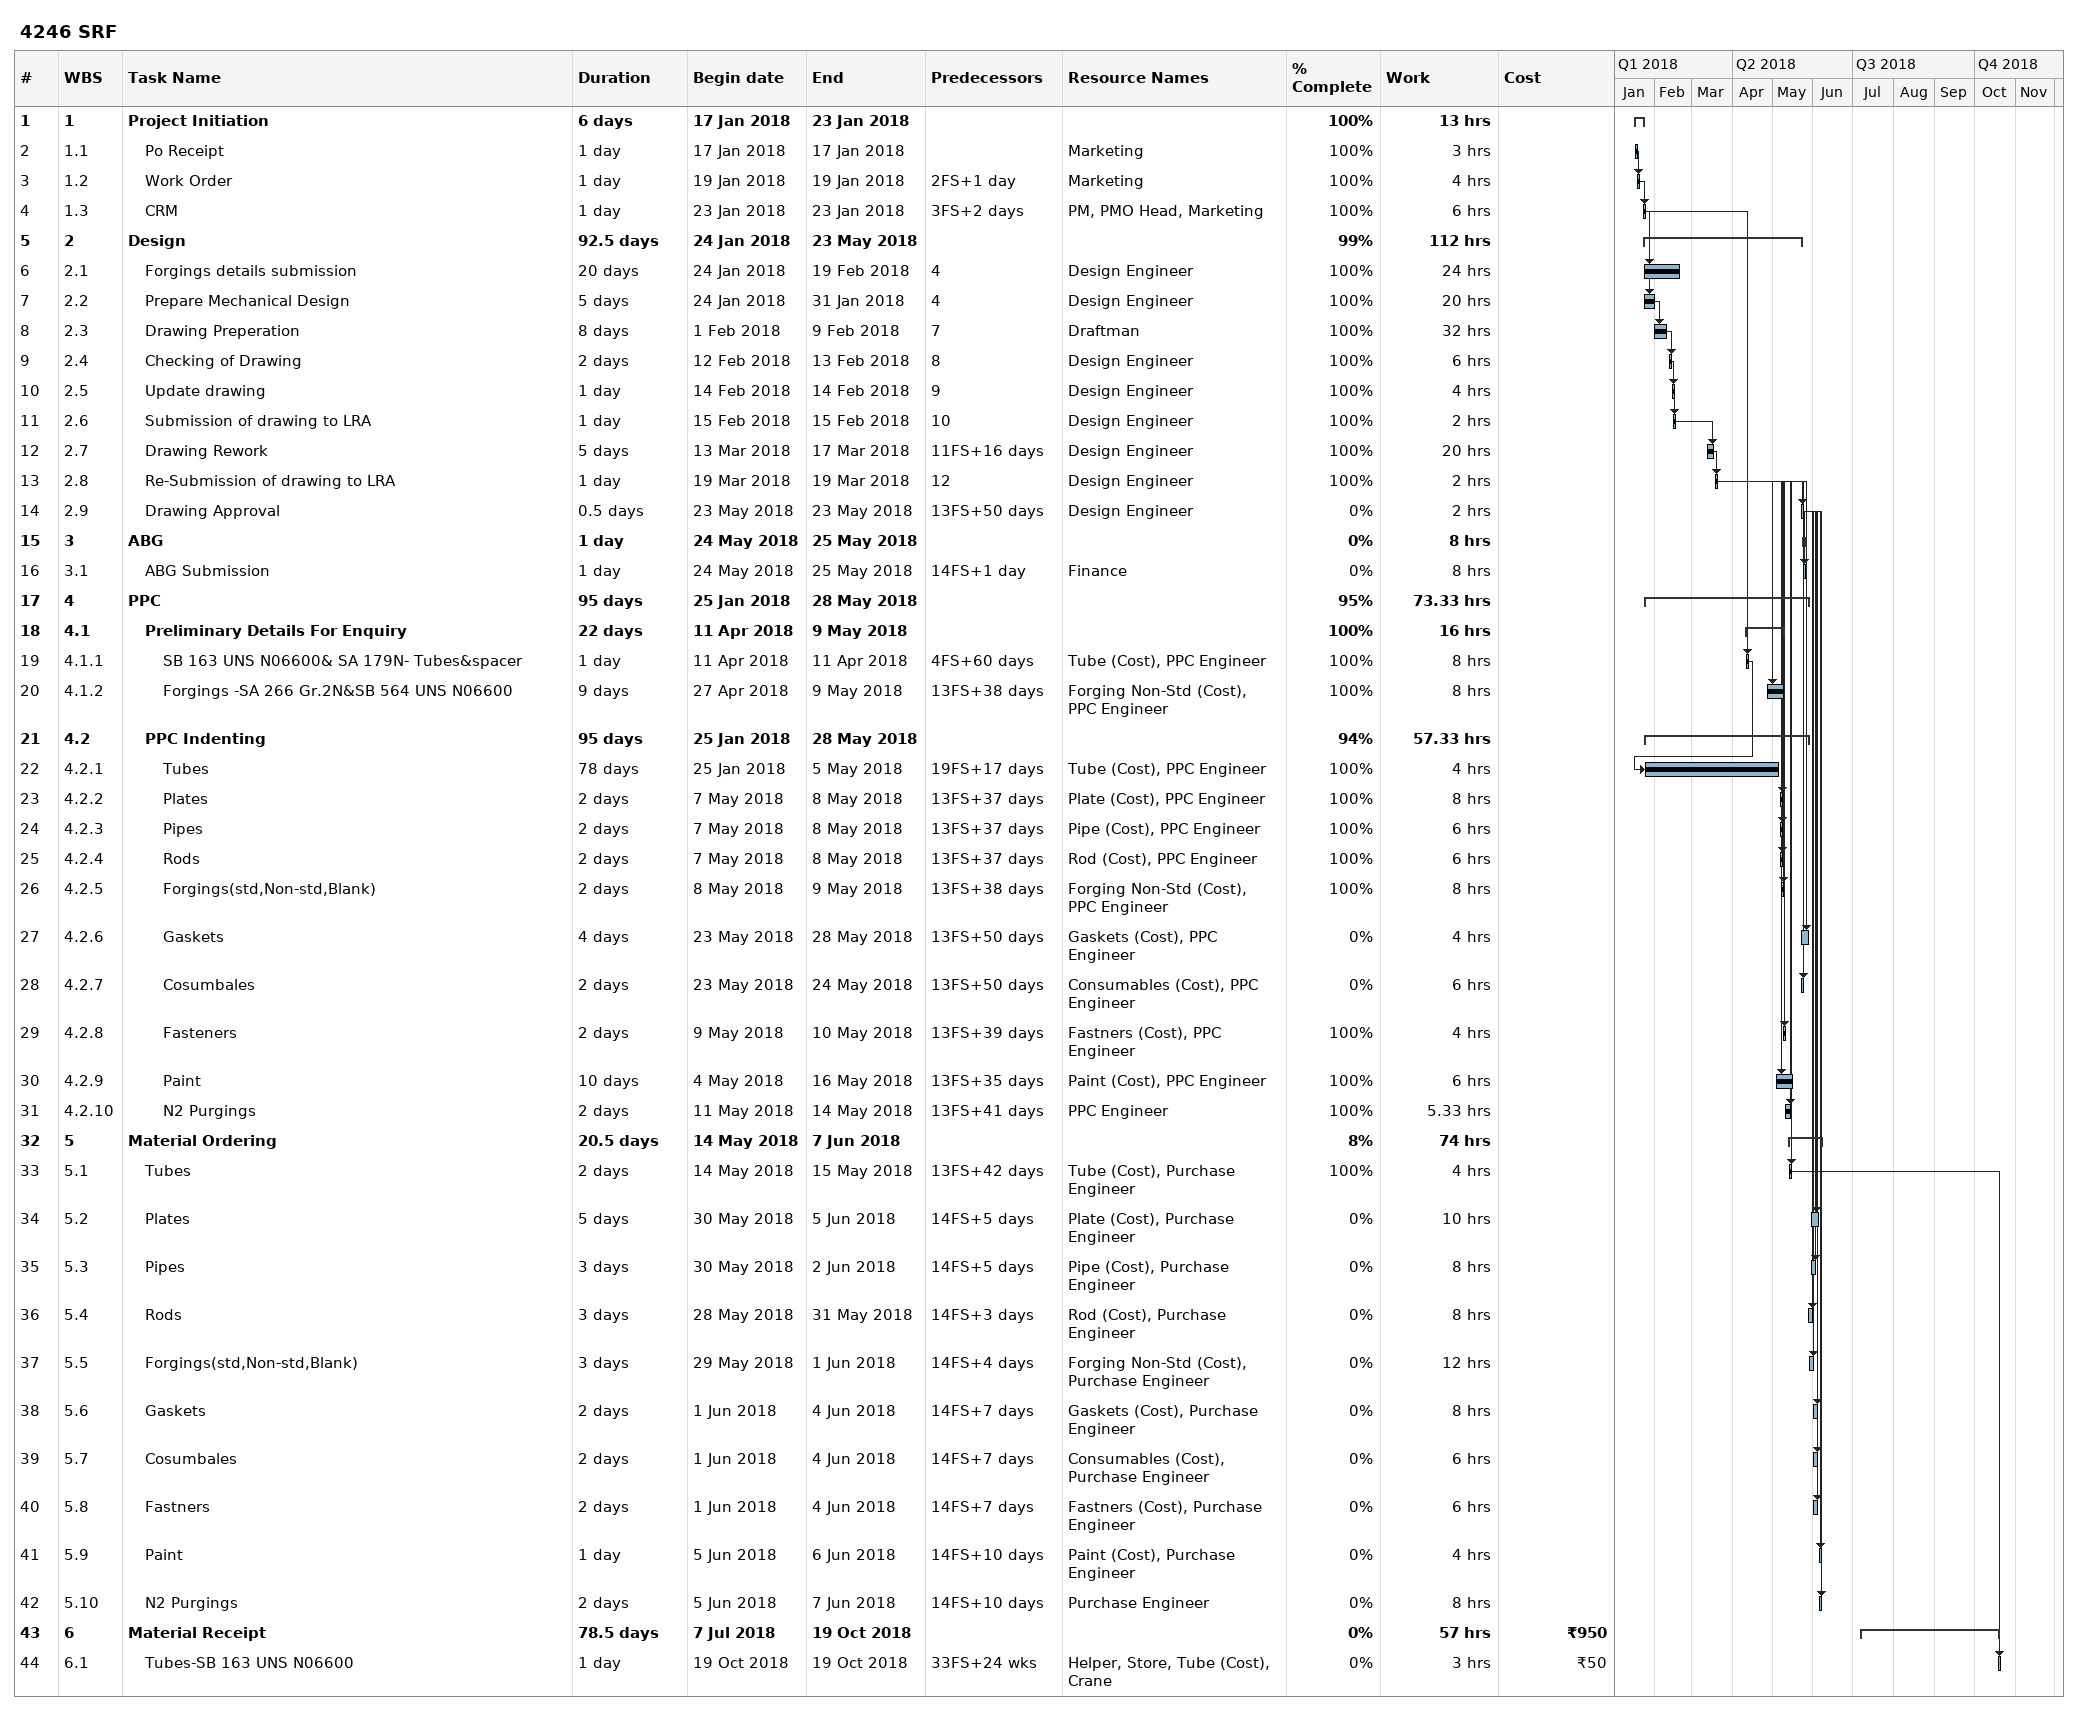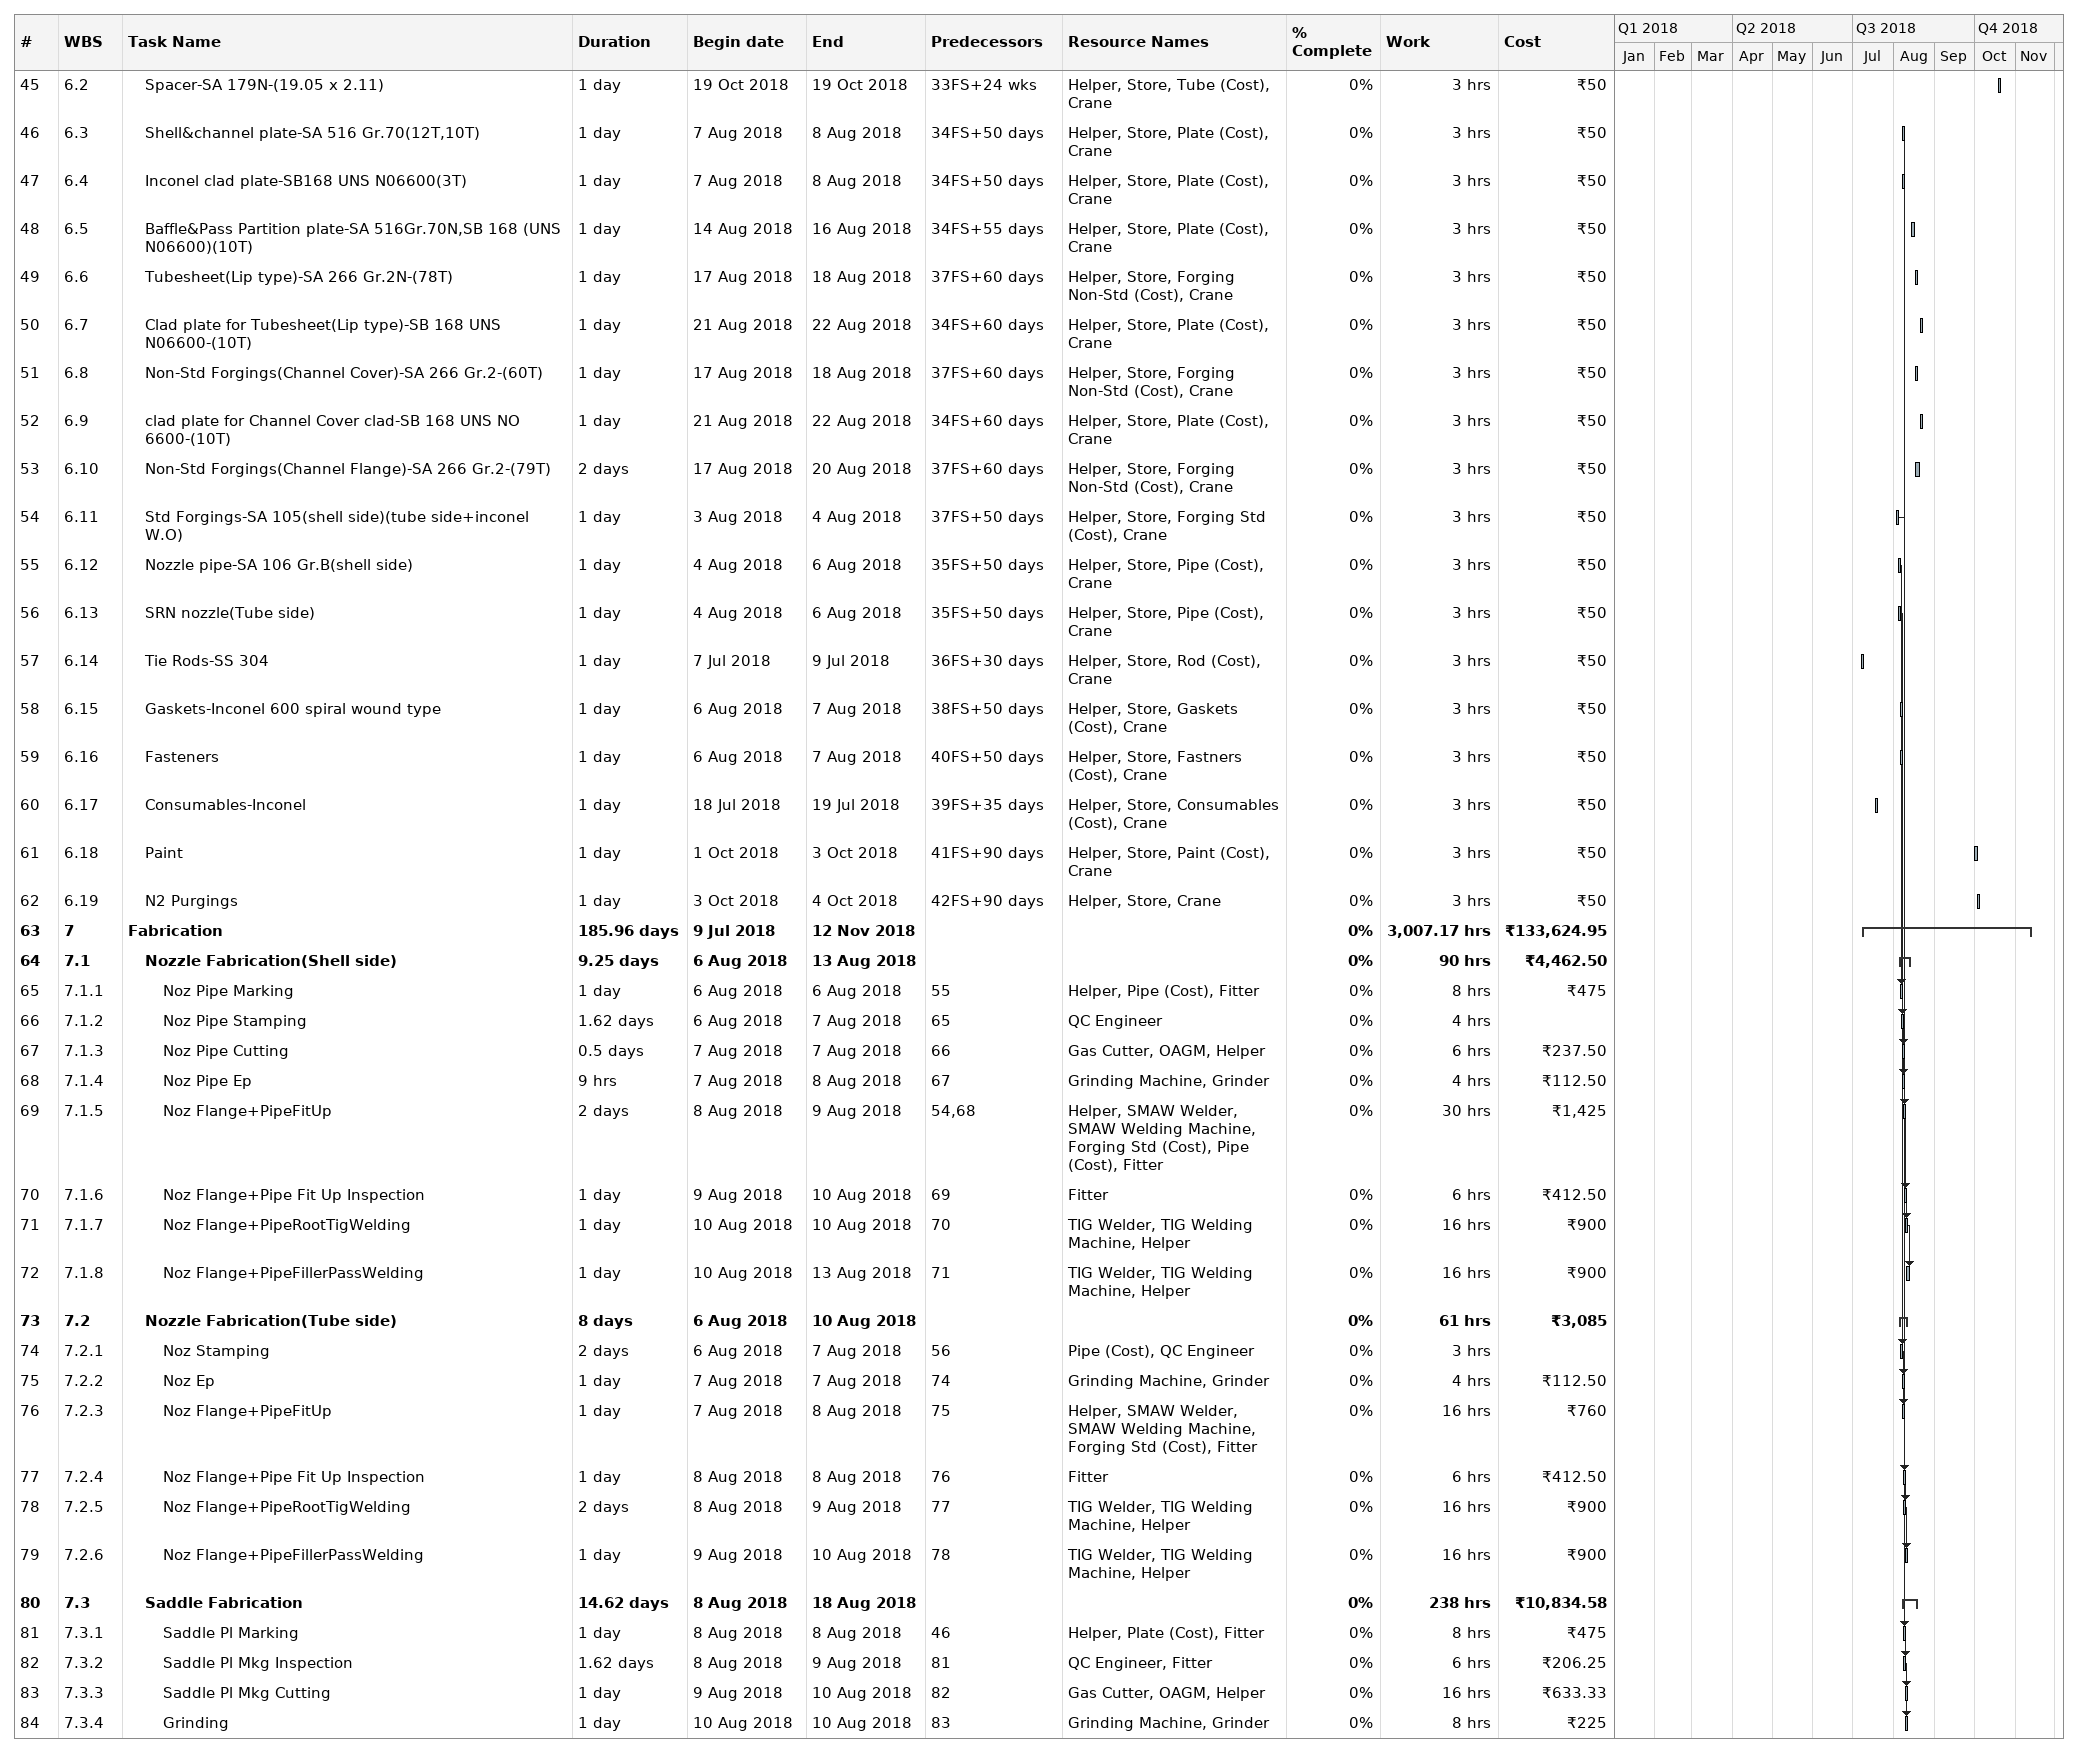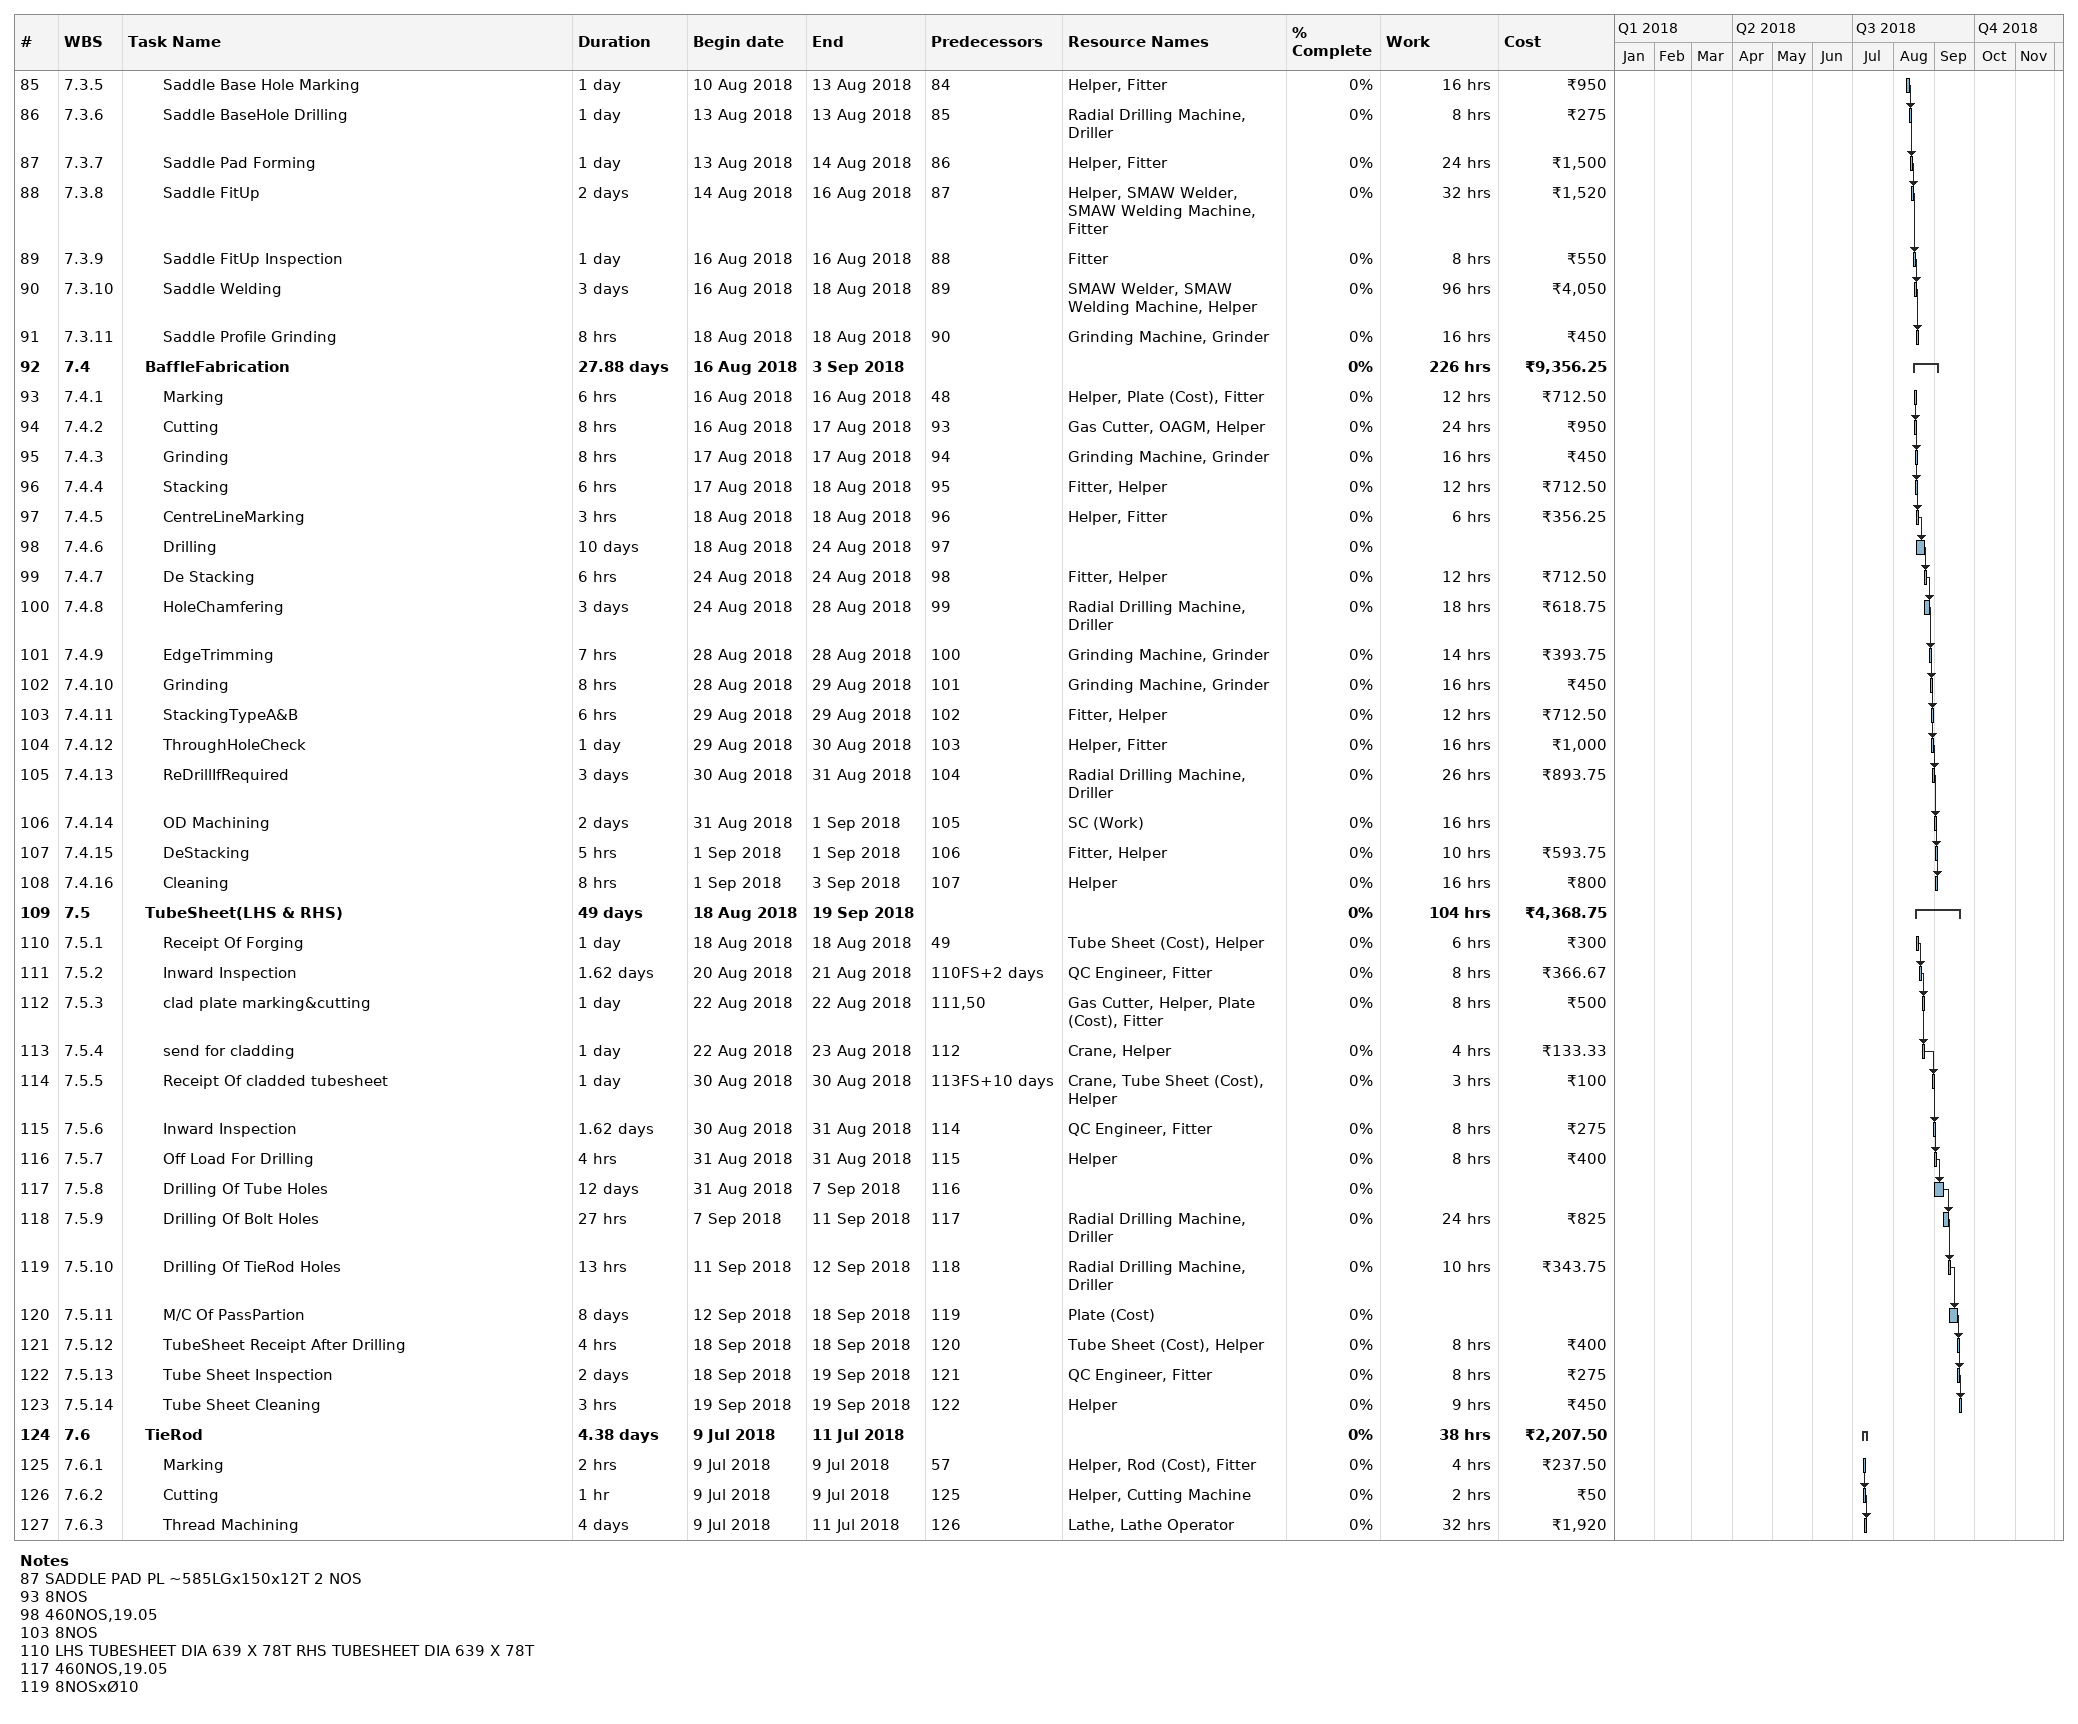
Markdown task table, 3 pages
4246 SRF

| ID | WBS | Task | Duration | Start | Finish | Predecessors | Resources | % complete | Work (h) | Cost (₹) |
|---|---|---|---|---|---|---|---|---|---|---|
| 1 | 1 | **Project Initiation** | 6d | 2018-01-17 | 2018-01-23 |  |  | 100 | 13 |  |
| 2 | 1.1 | Po Receipt | 1d | 2018-01-17 | 2018-01-17 |  | Marketing | 100 | 3 |  |
| 3 | 1.2 | Work Order | 1d | 2018-01-19 | 2018-01-19 | 2FS+1d | Marketing | 100 | 4 |  |
| 4 | 1.3 | CRM | 1d | 2018-01-23 | 2018-01-23 | 3FS+2d | PM, PMO Head, Marketing | 100 | 6 |  |
| 5 | 2 | **Design** | 92.5d | 2018-01-24 | 2018-05-23 |  |  | 99 | 112 |  |
| 6 | 2.1 | Forgings details submission | 20d | 2018-01-24 | 2018-02-19 | 4 | Design Engineer | 100 | 24 |  |
| 7 | 2.2 | Prepare Mechanical Design | 5d | 2018-01-24 | 2018-01-31 | 4 | Design Engineer | 100 | 20 |  |
| 8 | 2.3 | Drawing Preperation | 8d | 2018-02-01 | 2018-02-09 | 7 | Draftman | 100 | 32 |  |
| 9 | 2.4 | Checking of Drawing | 2d | 2018-02-12 | 2018-02-13 | 8 | Design Engineer | 100 | 6 |  |
| 10 | 2.5 | Update drawing | 1d | 2018-02-14 | 2018-02-14 | 9 | Design Engineer | 100 | 4 |  |
| 11 | 2.6 | Submission of drawing to LRA | 1d | 2018-02-15 | 2018-02-15 | 10 | Design Engineer | 100 | 2 |  |
| 12 | 2.7 | Drawing Rework | 5d | 2018-03-13 | 2018-03-17 | 11FS+16d | Design Engineer | 100 | 20 |  |
| 13 | 2.8 | Re-Submission of drawing to LRA | 1d | 2018-03-19 | 2018-03-19 | 12 | Design Engineer | 100 | 2 |  |
| 14 | 2.9 | Drawing Approval | 0.5d | 2018-05-23 | 2018-05-23 | 13FS+50d | Design Engineer | 0 | 2 |  |
| 15 | 3 | **ABG** | 1d | 2018-05-24 | 2018-05-25 |  |  | 0 | 8 |  |
| 16 | 3.1 | ABG Submission | 1d | 2018-05-24 | 2018-05-25 | 14FS+1d | Finance | 0 | 8 |  |
| 17 | 4 | **PPC** | 95d | 2018-01-25 | 2018-05-28 |  |  | 95 | 73.33 |  |
| 18 | 4.1 | **Preliminary Details For Enquiry** | 22d | 2018-04-11 | 2018-05-09 |  |  | 100 | 16 |  |
| 19 | 4.1.1 | SB 163 UNS N06600& SA 179N- Tubes&spacer | 1d | 2018-04-11 | 2018-04-11 | 4FS+60d | Tube (Cost), PPC Engineer | 100 | 8 |  |
| 20 | 4.1.2 | Forgings -SA 266 Gr.2N&SB 564 UNS N06600 | 9d | 2018-04-27 | 2018-05-09 | 13FS+38d | Forging Non-Std (Cost), PPC Engineer | 100 | 8 |  |
| 21 | 4.2 | **PPC Indenting** | 95d | 2018-01-25 | 2018-05-28 |  |  | 94 | 57.33 |  |
| 22 | 4.2.1 | Tubes | 78d | 2018-01-25 | 2018-05-05 | 19FS+17d | Tube (Cost), PPC Engineer | 100 | 4 |  |
| 23 | 4.2.2 | Plates | 2d | 2018-05-07 | 2018-05-08 | 13FS+37d | Plate (Cost), PPC Engineer | 100 | 8 |  |
| 24 | 4.2.3 | Pipes | 2d | 2018-05-07 | 2018-05-08 | 13FS+37d | Pipe (Cost), PPC Engineer | 100 | 6 |  |
| 25 | 4.2.4 | Rods | 2d | 2018-05-07 | 2018-05-08 | 13FS+37d | Rod (Cost), PPC Engineer | 100 | 6 |  |
| 26 | 4.2.5 | Forgings(std,Non-std,Blank) | 2d | 2018-05-08 | 2018-05-09 | 13FS+38d | Forging Non-Std (Cost), PPC Engineer | 100 | 8 |  |
| 27 | 4.2.6 | Gaskets | 4d | 2018-05-23 | 2018-05-28 | 13FS+50d | Gaskets (Cost), PPC Engineer | 0 | 4 |  |
| 28 | 4.2.7 | Cosumbales | 2d | 2018-05-23 | 2018-05-24 | 13FS+50d | Consumables (Cost), PPC Engineer | 0 | 6 |  |
| 29 | 4.2.8 | Fasteners | 2d | 2018-05-09 | 2018-05-10 | 13FS+39d | Fastners (Cost), PPC Engineer | 100 | 4 |  |
| 30 | 4.2.9 | Paint | 10d | 2018-05-04 | 2018-05-16 | 13FS+35d | Paint (Cost), PPC Engineer | 100 | 6 |  |
| 31 | 4.2.10 | N2 Purgings | 2d | 2018-05-11 | 2018-05-14 | 13FS+41d | PPC Engineer | 100 | 5.33 |  |
| 32 | 5 | **Material Ordering** | 20.5d | 2018-05-14 | 2018-06-07 |  |  | 8 | 74 |  |
| 33 | 5.1 | Tubes | 2d | 2018-05-14 | 2018-05-15 | 13FS+42d | Tube (Cost), Purchase Engineer | 100 | 4 |  |
| 34 | 5.2 | Plates | 5d | 2018-05-30 | 2018-06-05 | 14FS+5d | Plate (Cost), Purchase Engineer | 0 | 10 |  |
| 35 | 5.3 | Pipes | 3d | 2018-05-30 | 2018-06-02 | 14FS+5d | Pipe (Cost), Purchase Engineer | 0 | 8 |  |
| 36 | 5.4 | Rods | 3d | 2018-05-28 | 2018-05-31 | 14FS+3d | Rod (Cost), Purchase Engineer | 0 | 8 |  |
| 37 | 5.5 | Forgings(std,Non-std,Blank) | 3d | 2018-05-29 | 2018-06-01 | 14FS+4d | Forging Non-Std (Cost), Purchase Engineer | 0 | 12 |  |
| 38 | 5.6 | Gaskets | 2d | 2018-06-01 | 2018-06-04 | 14FS+7d | Gaskets (Cost), Purchase Engineer | 0 | 8 |  |
| 39 | 5.7 | Cosumbales | 2d | 2018-06-01 | 2018-06-04 | 14FS+7d | Consumables (Cost), Purchase Engineer | 0 | 6 |  |
| 40 | 5.8 | Fastners | 2d | 2018-06-01 | 2018-06-04 | 14FS+7d | Fastners (Cost), Purchase Engineer | 0 | 6 |  |
| 41 | 5.9 | Paint | 1d | 2018-06-05 | 2018-06-06 | 14FS+10d | Paint (Cost), Purchase Engineer | 0 | 4 |  |
| 42 | 5.10 | N2 Purgings | 2d | 2018-06-05 | 2018-06-07 | 14FS+10d | Purchase Engineer | 0 | 8 |  |
| 43 | 6 | **Material Receipt** | 78.5d | 2018-07-07 | 2018-10-19 |  |  | 0 | 57 | 950 |
| 44 | 6.1 | Tubes-SB 163 UNS N06600 | 1d | 2018-10-19 | 2018-10-19 | 33FS+24w | Helper, Store, Tube (Cost), Crane | 0 | 3 | 50 |
| 45 | 6.2 | Spacer-SA 179N-(19.05 x 2.11) | 1d | 2018-10-19 | 2018-10-19 | 33FS+24w | Helper, Store, Tube (Cost), Crane | 0 | 3 | 50 |
| 46 | 6.3 | Shell&channel plate-SA 516 Gr.70(12T,10T) | 1d | 2018-08-07 | 2018-08-08 | 34FS+50d | Helper, Store, Plate (Cost), Crane | 0 | 3 | 50 |
| 47 | 6.4 | Inconel clad plate-SB168 UNS N06600(3T) | 1d | 2018-08-07 | 2018-08-08 | 34FS+50d | Helper, Store, Plate (Cost), Crane | 0 | 3 | 50 |
| 48 | 6.5 | Baffle&Pass Partition plate-SA 516Gr.70N,SB 168 (UNS N06600)(10T) | 1d | 2018-08-14 | 2018-08-16 | 34FS+55d | Helper, Store, Plate (Cost), Crane | 0 | 3 | 50 |
| 49 | 6.6 | Tubesheet(Lip type)-SA 266 Gr.2N-(78T) | 1d | 2018-08-17 | 2018-08-18 | 37FS+60d | Helper, Store, Forging Non-Std (Cost), Crane | 0 | 3 | 50 |
| 50 | 6.7 | Clad plate for Tubesheet(Lip type)-SB 168 UNS N06600-(10T) | 1d | 2018-08-21 | 2018-08-22 | 34FS+60d | Helper, Store, Plate (Cost), Crane | 0 | 3 | 50 |
| 51 | 6.8 | Non-Std Forgings(Channel Cover)-SA 266 Gr.2-(60T) | 1d | 2018-08-17 | 2018-08-18 | 37FS+60d | Helper, Store, Forging Non-Std (Cost), Crane | 0 | 3 | 50 |
| 52 | 6.9 | clad plate for Channel Cover clad-SB 168 UNS NO 6600-(10T) | 1d | 2018-08-21 | 2018-08-22 | 34FS+60d | Helper, Store, Plate (Cost), Crane | 0 | 3 | 50 |
| 53 | 6.10 | Non-Std Forgings(Channel Flange)-SA 266 Gr.2-(79T) | 2d | 2018-08-17 | 2018-08-20 | 37FS+60d | Helper, Store, Forging Non-Std (Cost), Crane | 0 | 3 | 50 |
| 54 | 6.11 | Std Forgings-SA 105(shell side)(tube side+inconel W.O) | 1d | 2018-08-03 | 2018-08-04 | 37FS+50d | Helper, Store, Forging Std (Cost), Crane | 0 | 3 | 50 |
| 55 | 6.12 | Nozzle pipe-SA 106 Gr.B(shell side) | 1d | 2018-08-04 | 2018-08-06 | 35FS+50d | Helper, Store, Pipe (Cost), Crane | 0 | 3 | 50 |
| 56 | 6.13 | SRN nozzle(Tube side) | 1d | 2018-08-04 | 2018-08-06 | 35FS+50d | Helper, Store, Pipe (Cost), Crane | 0 | 3 | 50 |
| 57 | 6.14 | Tie Rods-SS 304 | 1d | 2018-07-07 | 2018-07-09 | 36FS+30d | Helper, Store, Rod (Cost), Crane | 0 | 3 | 50 |
| 58 | 6.15 | Gaskets-Inconel 600 spiral wound type | 1d | 2018-08-06 | 2018-08-07 | 38FS+50d | Helper, Store, Gaskets (Cost), Crane | 0 | 3 | 50 |
| 59 | 6.16 | Fasteners | 1d | 2018-08-06 | 2018-08-07 | 40FS+50d | Helper, Store, Fastners (Cost), Crane | 0 | 3 | 50 |
| 60 | 6.17 | Consumables-Inconel | 1d | 2018-07-18 | 2018-07-19 | 39FS+35d | Helper, Store, Consumables (Cost), Crane | 0 | 3 | 50 |
| 61 | 6.18 | Paint | 1d | 2018-10-01 | 2018-10-03 | 41FS+90d | Helper, Store, Paint (Cost), Crane | 0 | 3 | 50 |
| 62 | 6.19 | N2 Purgings | 1d | 2018-10-03 | 2018-10-04 | 42FS+90d | Helper, Store, Crane | 0 | 3 | 50 |
| 63 | 7 | **Fabrication** | 185.96d | 2018-07-09 | 2018-11-12 |  |  | 0 | 3007.17 | 133624.95 |
| 64 | 7.1 | **Nozzle Fabrication(Shell side)** | 9.25d | 2018-08-06 | 2018-08-13 |  |  | 0 | 90 | 4462.50 |
| 65 | 7.1.1 | Noz Pipe Marking | 1d | 2018-08-06 | 2018-08-06 | 55 | Helper, Pipe (Cost), Fitter | 0 | 8 | 475 |
| 66 | 7.1.2 | Noz Pipe Stamping | 1.62d | 2018-08-06 | 2018-08-07 | 65 | QC Engineer | 0 | 4 |  |
| 67 | 7.1.3 | Noz Pipe Cutting | 0.5d | 2018-08-07 | 2018-08-07 | 66 | Gas Cutter, OAGM, Helper | 0 | 6 | 237.50 |
| 68 | 7.1.4 | Noz Pipe Ep | 9h | 2018-08-07 | 2018-08-08 | 67 | Grinding Machine, Grinder | 0 | 4 | 112.50 |
| 69 | 7.1.5 | Noz Flange+PipeFitUp | 2d | 2018-08-08 | 2018-08-09 | 54, 68 | Helper, SMAW Welder, SMAW Welding Machine, Forging Std (Cost), Pipe (Cost), Fitter | 0 | 30 | 1425 |
| 70 | 7.1.6 | Noz Flange+Pipe Fit Up Inspection | 1d | 2018-08-09 | 2018-08-10 | 69 | Fitter | 0 | 6 | 412.50 |
| 71 | 7.1.7 | Noz Flange+PipeRootTigWelding | 1d | 2018-08-10 | 2018-08-10 | 70 | TIG Welder, TIG Welding Machine, Helper | 0 | 16 | 900 |
| 72 | 7.1.8 | Noz Flange+PipeFillerPassWelding | 1d | 2018-08-10 | 2018-08-13 | 71 | TIG Welder, TIG Welding Machine, Helper | 0 | 16 | 900 |
| 73 | 7.2 | **Nozzle Fabrication(Tube side)** | 8d | 2018-08-06 | 2018-08-10 |  |  | 0 | 61 | 3085 |
| 74 | 7.2.1 | Noz Stamping | 2d | 2018-08-06 | 2018-08-07 | 56 | Pipe (Cost), QC Engineer | 0 | 3 |  |
| 75 | 7.2.2 | Noz Ep | 1d | 2018-08-07 | 2018-08-07 | 74 | Grinding Machine, Grinder | 0 | 4 | 112.50 |
| 76 | 7.2.3 | Noz Flange+PipeFitUp | 1d | 2018-08-07 | 2018-08-08 | 75 | Helper, SMAW Welder, SMAW Welding Machine, Forging Std (Cost), Fitter | 0 | 16 | 760 |
| 77 | 7.2.4 | Noz Flange+Pipe Fit Up Inspection | 1d | 2018-08-08 | 2018-08-08 | 76 | Fitter | 0 | 6 | 412.50 |
| 78 | 7.2.5 | Noz Flange+PipeRootTigWelding | 2d | 2018-08-08 | 2018-08-09 | 77 | TIG Welder, TIG Welding Machine, Helper | 0 | 16 | 900 |
| 79 | 7.2.6 | Noz Flange+PipeFillerPassWelding | 1d | 2018-08-09 | 2018-08-10 | 78 | TIG Welder, TIG Welding Machine, Helper | 0 | 16 | 900 |
| 80 | 7.3 | **Saddle Fabrication** | 14.62d | 2018-08-08 | 2018-08-18 |  |  | 0 | 238 | 10834.58 |
| 81 | 7.3.1 | Saddle Pl Marking | 1d | 2018-08-08 | 2018-08-08 | 46 | Helper, Plate (Cost), Fitter | 0 | 8 | 475 |
| 82 | 7.3.2 | Saddle Pl Mkg Inspection | 1.62d | 2018-08-08 | 2018-08-09 | 81 | QC Engineer, Fitter | 0 | 6 | 206.25 |
| 83 | 7.3.3 | Saddle Pl Mkg Cutting | 1d | 2018-08-09 | 2018-08-10 | 82 | Gas Cutter, OAGM, Helper | 0 | 16 | 633.33 |
| 84 | 7.3.4 | Grinding | 1d | 2018-08-10 | 2018-08-10 | 83 | Grinding Machine, Grinder | 0 | 8 | 225 |
| 85 | 7.3.5 | Saddle Base Hole Marking | 1d | 2018-08-10 | 2018-08-13 | 84 | Helper, Fitter | 0 | 16 | 950 |
| 86 | 7.3.6 | Saddle BaseHole Drilling | 1d | 2018-08-13 | 2018-08-13 | 85 | Radial Drilling Machine, Driller | 0 | 8 | 275 |
| 87 | 7.3.7 | Saddle Pad Forming | 1d | 2018-08-13 | 2018-08-14 | 86 | Helper, Fitter | 0 | 24 | 1500 |
| 88 | 7.3.8 | Saddle FitUp | 2d | 2018-08-14 | 2018-08-16 | 87 | Helper, SMAW Welder, SMAW Welding Machine, Fitter | 0 | 32 | 1520 |
| 89 | 7.3.9 | Saddle FitUp Inspection | 1d | 2018-08-16 | 2018-08-16 | 88 | Fitter | 0 | 8 | 550 |
| 90 | 7.3.10 | Saddle Welding | 3d | 2018-08-16 | 2018-08-18 | 89 | SMAW Welder, SMAW Welding Machine, Helper | 0 | 96 | 4050 |
| 91 | 7.3.11 | Saddle Profile Grinding | 8h | 2018-08-18 | 2018-08-18 | 90 | Grinding Machine, Grinder | 0 | 16 | 450 |
| 92 | 7.4 | **BaffleFabrication** | 27.88d | 2018-08-16 | 2018-09-03 |  |  | 0 | 226 | 9356.25 |
| 93 | 7.4.1 | Marking | 6h | 2018-08-16 | 2018-08-16 | 48 | Helper, Plate (Cost), Fitter | 0 | 12 | 712.50 |
| 94 | 7.4.2 | Cutting | 8h | 2018-08-16 | 2018-08-17 | 93 | Gas Cutter, OAGM, Helper | 0 | 24 | 950 |
| 95 | 7.4.3 | Grinding | 8h | 2018-08-17 | 2018-08-17 | 94 | Grinding Machine, Grinder | 0 | 16 | 450 |
| 96 | 7.4.4 | Stacking | 6h | 2018-08-17 | 2018-08-18 | 95 | Fitter, Helper | 0 | 12 | 712.50 |
| 97 | 7.4.5 | CentreLineMarking | 3h | 2018-08-18 | 2018-08-18 | 96 | Helper, Fitter | 0 | 6 | 356.25 |
| 98 | 7.4.6 | Drilling | 10d | 2018-08-18 | 2018-08-24 | 97 |  | 0 |  |  |
| 99 | 7.4.7 | De Stacking | 6h | 2018-08-24 | 2018-08-24 | 98 | Fitter, Helper | 0 | 12 | 712.50 |
| 100 | 7.4.8 | HoleChamfering | 3d | 2018-08-24 | 2018-08-28 | 99 | Radial Drilling Machine, Driller | 0 | 18 | 618.75 |
| 101 | 7.4.9 | EdgeTrimming | 7h | 2018-08-28 | 2018-08-28 | 100 | Grinding Machine, Grinder | 0 | 14 | 393.75 |
| 102 | 7.4.10 | Grinding | 8h | 2018-08-28 | 2018-08-29 | 101 | Grinding Machine, Grinder | 0 | 16 | 450 |
| 103 | 7.4.11 | StackingTypeA&B | 6h | 2018-08-29 | 2018-08-29 | 102 | Fitter, Helper | 0 | 12 | 712.50 |
| 104 | 7.4.12 | ThroughHoleCheck | 1d | 2018-08-29 | 2018-08-30 | 103 | Helper, Fitter | 0 | 16 | 1000 |
| 105 | 7.4.13 | ReDrillIfRequired | 3d | 2018-08-30 | 2018-08-31 | 104 | Radial Drilling Machine, Driller | 0 | 26 | 893.75 |
| 106 | 7.4.14 | OD Machining | 2d | 2018-08-31 | 2018-09-01 | 105 | SC (Work) | 0 | 16 |  |
| 107 | 7.4.15 | DeStacking | 5h | 2018-09-01 | 2018-09-01 | 106 | Fitter, Helper | 0 | 10 | 593.75 |
| 108 | 7.4.16 | Cleaning | 8h | 2018-09-01 | 2018-09-03 | 107 | Helper | 0 | 16 | 800 |
| 109 | 7.5 | **TubeSheet(LHS & RHS)** | 49d | 2018-08-18 | 2018-09-19 |  |  | 0 | 104 | 4368.75 |
| 110 | 7.5.1 | Receipt Of Forging | 1d | 2018-08-18 | 2018-08-18 | 49 | Tube Sheet (Cost), Helper | 0 | 6 | 300 |
| 111 | 7.5.2 | Inward Inspection | 1.62d | 2018-08-20 | 2018-08-21 | 110FS+2d | QC Engineer, Fitter | 0 | 8 | 366.67 |
| 112 | 7.5.3 | clad plate marking&cutting | 1d | 2018-08-22 | 2018-08-22 | 111, 50 | Gas Cutter, Helper, Plate (Cost), Fitter | 0 | 8 | 500 |
| 113 | 7.5.4 | send for cladding | 1d | 2018-08-22 | 2018-08-23 | 112 | Crane, Helper | 0 | 4 | 133.33 |
| 114 | 7.5.5 | Receipt Of cladded tubesheet | 1d | 2018-08-30 | 2018-08-30 | 113FS+10d | Crane, Tube Sheet (Cost), Helper | 0 | 3 | 100 |
| 115 | 7.5.6 | Inward Inspection | 1.62d | 2018-08-30 | 2018-08-31 | 114 | QC Engineer, Fitter | 0 | 8 | 275 |
| 116 | 7.5.7 | Off Load For Drilling | 4h | 2018-08-31 | 2018-08-31 | 115 | Helper | 0 | 8 | 400 |
| 117 | 7.5.8 | Drilling Of Tube Holes | 12d | 2018-08-31 | 2018-09-07 | 116 |  | 0 |  |  |
| 118 | 7.5.9 | Drilling Of Bolt Holes | 27h | 2018-09-07 | 2018-09-11 | 117 | Radial Drilling Machine, Driller | 0 | 24 | 825 |
| 119 | 7.5.10 | Drilling Of TieRod Holes | 13h | 2018-09-11 | 2018-09-12 | 118 | Radial Drilling Machine, Driller | 0 | 10 | 343.75 |
| 120 | 7.5.11 | M/C Of PassPartion | 8d | 2018-09-12 | 2018-09-18 | 119 | Plate (Cost) | 0 |  |  |
| 121 | 7.5.12 | TubeSheet Receipt After Drilling | 4h | 2018-09-18 | 2018-09-18 | 120 | Tube Sheet (Cost), Helper | 0 | 8 | 400 |
| 122 | 7.5.13 | Tube Sheet Inspection | 2d | 2018-09-18 | 2018-09-19 | 121 | QC Engineer, Fitter | 0 | 8 | 275 |
| 123 | 7.5.14 | Tube Sheet Cleaning | 3h | 2018-09-19 | 2018-09-19 | 122 | Helper | 0 | 9 | 450 |
| 124 | 7.6 | **TieRod** | 4.38d | 2018-07-09 | 2018-07-11 |  |  | 0 | 38 | 2207.50 |
| 125 | 7.6.1 | Marking | 2h | 2018-07-09 | 2018-07-09 | 57 | Helper, Rod (Cost), Fitter | 0 | 4 | 237.50 |
| 126 | 7.6.2 | Cutting | 1h | 2018-07-09 | 2018-07-09 | 125 | Helper, Cutting Machine | 0 | 2 | 50 |
| 127 | 7.6.3 | Thread Machining | 4d | 2018-07-09 | 2018-07-11 | 126 | Lathe, Lathe Operator | 0 | 32 | 1920 |

Notes
- 87: SADDLE PAD PL ~585LGx150x12T 2 NOS
- 93: 8NOS
- 98: 460NOS,19.05
- 103: 8NOS
- 110: LHS TUBESHEET DIA 639 X 78T RHS TUBESHEET DIA 639 X 78T
- 117: 460NOS,19.05
- 119: 8NOSxØ10
